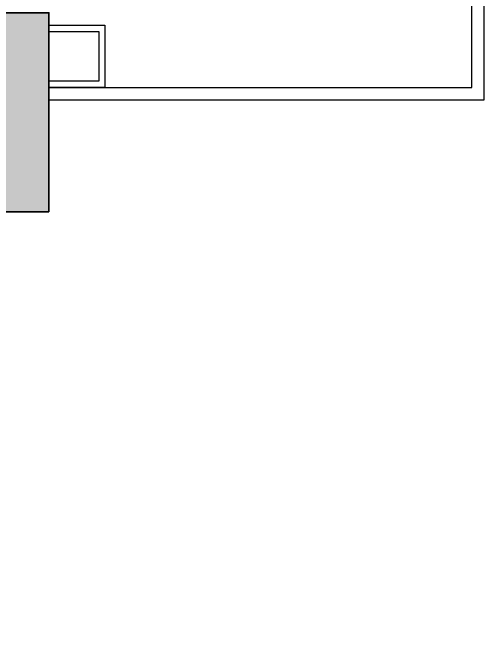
# Model space of a CAD drawing. Header units: millimetres. Extents: x 2258 to 5600, y 711 to 2563.
# Drawn here: x 3209.5 to 3282.8, y 1936.3 to 2034.9 of the extents above; entities that cross this region are included whole.
import ezdxf

# ---------------------------------------------------------------- set-up
doc = ezdxf.new("R2010")
doc.units = ezdxf.units.MM
for name, color, linetype, lineweight in [('PQI-A-IN-FURN', 39, 'Continuous', 13), ('PQI-ST-COLM', 34, 'Continuous', 40), ('WAL', 7, 'Continuous', 30)]:
    doc.layers.add(name, color=color, linetype=linetype, lineweight=lineweight)

msp = doc.modelspace()

# ---------------------------------------------------------------- hatches: boundary and pattern name
at = {"layer": 'PQI-A-IN-FURN', "true_color": 0x000000}
h = msp.add_hatch(color=18, dxfattribs=at)
h.dxf.hatch_style = 1
h.paths.add_polyline_path([(3008.617, 2003.937), (3008.617, 2011.663), (2982.54, 2011.663), (2982.54, 2003.937)])
h.paths.add_polyline_path([(3038.557, 2003.939), (3042.42, 2003.938), (3042.42, 2011.663), (3016.354, 2011.663), (3016.354, 2003.939), (3020.216, 2003.939), (3038.557, 2003.937)])
h.paths.add_polyline_path([(3016.352, 2003.939), (3016.352, 2061.887), (3008.626, 2061.887), (3008.626, 2003.939)])
h.paths.add_polyline_path([(3016.343, 2061.887), (3016.343, 2141.08), (3044.351, 2141.08), (3044.352, 2144.944), (2967.978, 2144.944), (2967.978, 2148.806), (2964.115, 2148.806), (2964.115, 2144.944), (2941.99, 2144.943), (2941.99, 2141.079), (2947.772, 2141.079), (2947.772, 2040.639), (2951.635, 2040.639), (2951.635, 2141.079), (3008.628, 2141.08), (3008.628, 2061.887)])
h.paths.add_polyline_path([(3058.32, 2183.58), (3058.32, 2191.306), (3006.175, 2191.302), (3006.175, 2183.576)])
h.paths.add_polyline_path([(3162.991, 2183.577), (3162.991, 2191.303), (3058.329, 2191.303), (3058.329, 2183.577), (3082.093, 2183.577), (3082.093, 2183.577), (3099.085, 2183.577), (3114.257, 2183.577), (3117.085, 2183.577)])
h.paths.add_polyline_path([(3215.153, 2183.578), (3215.153, 2191.304), (3163, 2191.304), (3163, 2183.578)])
h.paths.add_polyline_path([(3215.155, 2100.517), (3215.155, 2183.576), (3207.428, 2183.576), (3207.428, 2100.517)])
h.paths.add_polyline_path([(3215.153, 2003.939), (3215.153, 2034.845), (3207.427, 2034.845), (3207.427, 2011.665), (3184.248, 2011.665), (3184.248, 2003.939)])

# ---------------------------------------------------------------- linework, layer by layer
at = {"layer": 'PQI-A-IN-FURN'}
msp.add_lwpolyline([(2519.387, 2003.937), (2687.392, 2003.937), (2687.392, 1936.331), (2825.115, 1936.331), (2825.115, 2003.937), (3215.153, 2003.939), (3215.155, 2021.321), (3282.761, 2021.321), (3282.761, 2128.525), (3215.155, 2128.525), (3215.153, 2191.304), (2920.332, 2191.329), (2920.332, 2349.657), (2789.164, 2349.663), (2748.721, 2382.35), (2697.186, 2320.698), (2631.892, 2375.105)], dxfattribs=at)
at = {"layer": 'PQI-ST-COLM', "color": 0, "lineweight": 35}
msp.add_lwpolyline([(3215.153, 2003.939), (3184.248, 2003.939), (3184.248, 2011.665), (3207.427, 2011.665), (3207.427, 2034.845), (3215.153, 2034.845), (3215.153, 2003.939)], dxfattribs=at)
at = {"layer": 'WAL'}
for points in [[(3215.155, 2021.321), (3282.761, 2021.321), (3282.761, 2128.525), (3215.155, 2128.525)], [(3215.155, 2023.253), (3280.829, 2023.253), (3280.829, 2126.593), (3215.155, 2126.593)], [(3215.155, 2031.945), (3222.881, 2031.945), (3222.881, 2024.219), (3215.155, 2024.219)]]:
    msp.add_lwpolyline(points, dxfattribs=at)
msp.add_lwpolyline([(3223.847, 2032.911), (3223.847, 2023.253), (3215.155, 2023.253), (3215.155, 2032.911)], close=True, dxfattribs=at)

doc.saveas('drawing.dxf')
